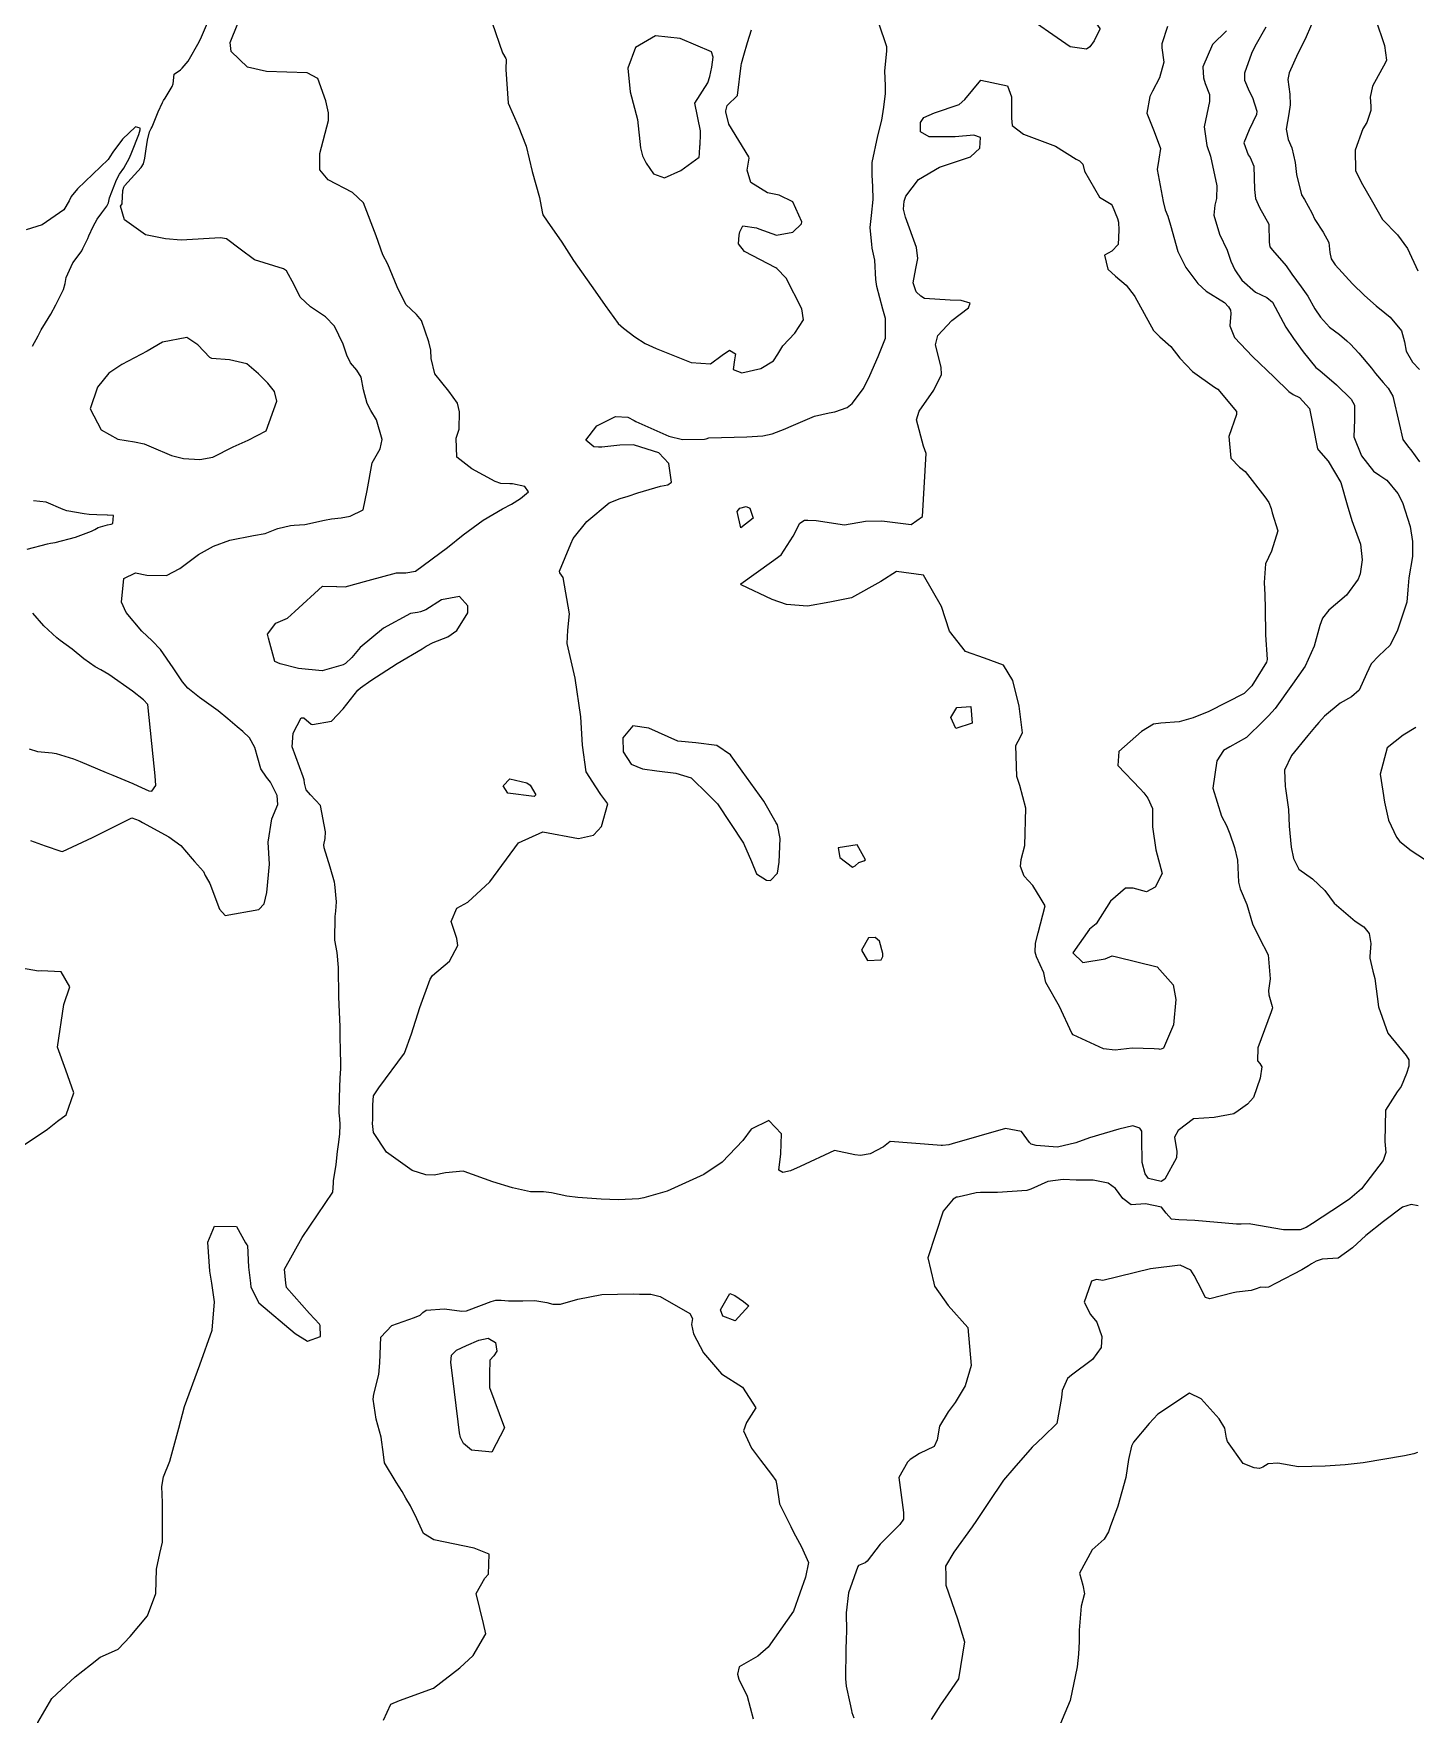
# Model space of a CAD drawing. Header units: feet. Extents: x 1313709 to 1317500, y 405869 to 411659.
# Drawn here: x 1316418 to 1316907, y 409847 to 410442 of the extents above; entities that cross this region are included whole.
import ezdxf

# ---------------------------------------------------------------- set-up
doc = ezdxf.new("R2010")
doc.units = ezdxf.units.FT
doc.layers.add('C-TOPO-MAJR', color=32, linetype='CONTINUOUS')

msp = doc.modelspace()

# ---------------------------------------------------------------- linework, layer by layer
at = {"layer": 'C-TOPO-MAJR'}
for points in [[(1316789.47, 410452.78), (1316793.08, 410446.97), (1316795.28, 410443.77), (1316795.22, 410443.43), (1316793.76, 410440.49), (1316793.21, 410439.49), (1316791.79, 410437.26), (1316790.54, 410436.43), (1316784.83, 410437.33), (1316766.78, 410449.78), (1316763.41, 410454.79), (1316764.93, 410458.94), (1316765.02, 410459.22), (1316765.44, 410463.44)], [(1316416.91, 410156.53), (1316422.07, 410154.72), (1316427.61, 410152.76), (1316428.31, 410152.74), (1316438.87, 410157.63), (1316452.75, 410164.59), (1316455.36, 410163.62), (1316456.5, 410162.93), (1316465.93, 410157.91), (1316470.13, 410154.77), (1316474.15, 410150.05), (1316474.92, 410149.14), (1316478.13, 410145.59), (1316478.74, 410144.17), (1316479.04, 410143.56), (1316480.44, 410141.38), (1316483.81, 410132.23), (1316485.76, 410130.01), (1316497.67, 410132.14), (1316499.57, 410134.21), (1316500.58, 410138.2), (1316501.47, 410148.26), (1316501.06, 410156.01), (1316502.33, 410164.27), (1316504.39, 410169.3), (1316504.24, 410172.52), (1316501.83, 410177.23), (1316500.4, 410178.92), (1316498.4, 410181.91), (1316496.25, 410189.5), (1316494.38, 410192.89), (1316492.03, 410195.1), (1316490.03, 410196.78), (1316486.76, 410199.66), (1316483.32, 410202.41), (1316476.72, 410207.1), (1316472.63, 410210.45), (1316470.66, 410212.68), (1316467.36, 410217.67), (1316462.94, 410224.1), (1316460.01, 410227.18), (1316456.27, 410230.58), (1316450.8, 410237.23), (1316449.09, 410240.83), (1316449.94, 410249.27), (1316454.08, 410251.22), (1316458.08, 410250.41), (1316465.01, 410250.33), (1316469.77, 410252.77), (1316476.37, 410257.72), (1316481.71, 410260.67), (1316487.5, 410262.8), (1316495.86, 410264.48), (1316499.91, 410265.15), (1316504.06, 410266.8), (1316504.47, 410266.97), (1316508.87, 410268.02), (1316510.25, 410268.17), (1316513.98, 410268.4), (1316520.9, 410269.93), (1316523.38, 410270.4), (1316526.88, 410270.76), (1316530.05, 410271.3), (1316534.67, 410273.57), (1316536.06, 410280.34), (1316537.85, 410290.14), (1316540.65, 410295.11), (1316541.38, 410298.44), (1316539.32, 410305.32), (1316537.4, 410308.69), (1316536.07, 410311.16), (1316534.78, 410315.94), (1316533.87, 410320.41), (1316532.37, 410322.96), (1316530.11, 410325.57), (1316528.8, 410328.21), (1316527.54, 410332.08), (1316524.44, 410338.55), (1316521.28, 410341.86), (1316515.97, 410345.29), (1316512.35, 410348.78), (1316510.26, 410353.16), (1316507.55, 410358.09), (1316506.42, 410358.77), (1316496.15, 410361.97), (1316491.12, 410365.77), (1316486.33, 410369.4), (1316484.16, 410369.7), (1316470.24, 410368.9), (1316464.71, 410369.41), (1316457.67, 410370.8), (1316450.21, 410376.12), (1316448.8, 410380.99), (1316449.31, 410381.78), (1316449.41, 410381.97), (1316449.59, 410386.52), (1316449.92, 410387.73), (1316450.16, 410388.11), (1316456.08, 410394.65), (1316456.87, 410395.89), (1316457.42, 410397.93), (1316457.87, 410401.24), (1316458.31, 410404.25), (1316459.08, 410407.24), (1316459.61, 410408.39), (1316459.94, 410409.03), (1316462.08, 410414.34), (1316463.6, 410417.64), (1316464, 410418.27), (1316464.58, 410419.15), (1316467.09, 410423.24), (1316467.42, 410424.2), (1316467.71, 410427.67), (1316469.99, 410429.21), (1316470.64, 410429.73), (1316472.67, 410432.29), (1316476.65, 410439.12), (1316477.41, 410440.85), (1316481.09, 410449.3)], [(1316525.24, 410246.4), (1316525.33, 410246.4), (1316528.32, 410246.29), (1316536.4, 410248.58), (1316546.47, 410251.3), (1316549.7, 410251.23), (1316553.12, 410251.84), (1316564.46, 410260.21), (1316570.06, 410264.7), (1316577.09, 410269.92), (1316583.96, 410273.87), (1316587.09, 410275.53), (1316590.35, 410277.53), (1316593.16, 410279.85), (1316591.86, 410281.77), (1316587.51, 410282.68), (1316586.5, 410282.76), (1316583.33, 410282.89), (1316581.34, 410283.57), (1316573.06, 410288.1), (1316567.8, 410292.14), (1316567.5, 410298.84), (1316568.56, 410302.04), (1316568.68, 410308.26), (1316567.97, 410311.25), (1316564.89, 410315.46), (1316559.93, 410321.67), (1316558.71, 410327.03), (1316558.56, 410329.99), (1316557.9, 410332.99), (1316555.22, 410340.46), (1316553.47, 410342.66), (1316549.72, 410346.18), (1316546.63, 410352.36), (1316543.38, 410360.4), (1316541.64, 410363.69), (1316539.21, 410370.45), (1316534.79, 410382.13), (1316530.89, 410385.84), (1316522.3, 410390.23), (1316519.35, 410393.83), (1316519.29, 410399.58), (1316522.32, 410411.29), (1316522.4, 410413.92), (1316521.41, 410418.2), (1316518.58, 410426.07), (1316514.85, 410428.08), (1316500.38, 410428.58), (1316493.71, 410430.08), (1316487.95, 410435.64), (1316487.56, 410438.79), (1316490.32, 410445.62)], [(1316580.31, 410445.85), (1316583.9, 410435.24), (1316585.1, 410433.19), (1316585.2, 410432.95), (1316585.15, 410429.29), (1316585.96, 410417.43), (1316589.45, 410409.32), (1316592.25, 410402.18), (1316594.45, 410393.18), (1316597.01, 410384.02), (1316597.91, 410378.92), (1316598.15, 410377.92), (1316599.71, 410375.63), (1316604.89, 410368.17), (1316609.02, 410361.77), (1316616.74, 410350.94), (1316620.29, 410345.81), (1316624.9, 410339.46), (1316626.69, 410337.8), (1316630.73, 410334.77), (1316634.36, 410332.39), (1316638.24, 410330.63), (1316650.63, 410325.69), (1316657.54, 410325.19), (1316661.6, 410328.21), (1316664.27, 410330.06), (1316666.31, 410328.75), (1316666.02, 410326.56), (1316665.51, 410323.14), (1316668.55, 410322.02), (1316675.37, 410323.54), (1316679.76, 410326.19), (1316681.35, 410328.58), (1316683.11, 410331.52), (1316687.37, 410336.07), (1316690.38, 410340.8), (1316689.8, 410344.67), (1316684.32, 410355.45), (1316681.02, 410358.87), (1316680.62, 410359.09), (1316669.5, 410364.89), (1316667.39, 410367.59), (1316667.72, 410370.74), (1316667.92, 410371.82), (1316668.95, 410374.05), (1316673.84, 410373.34), (1316674.67, 410372.92), (1316680.88, 410370.67), (1316686.7, 410371.73), (1316689.77, 410374.71), (1316689.81, 410375.4), (1316686.69, 410382.46), (1316681.8, 410384.9), (1316677.7, 410385.62), (1316671.84, 410389.29), (1316670.48, 410393.68), (1316671.21, 410397.88), (1316671.08, 410398.36), (1316664.02, 410409.9), (1316662.95, 410414.29), (1316662.9, 410414.7), (1316663.38, 410416.52), (1316667.05, 410420.14), (1316668.4, 410430.7), (1316668.53, 410431.43), (1316669.35, 410434.38), (1316670.66, 410438.86), (1316672.01, 410443.3)], [(1316616.95, 410175.59), (1316613.51, 410180.87), (1316612.25, 410190.32), (1316611.64, 410200.26), (1316609.59, 410213.94), (1316606.82, 410226.25), (1316607.06, 410231.02), (1316607.68, 410236.79), (1316605.43, 410249.61), (1316604.2, 410251.26), (1316604.14, 410251.82), (1316608.05, 410261.55), (1316608.97, 410263.45), (1316613.76, 410269.44), (1316621.61, 410275.96), (1316625.6, 410277.58), (1316628.34, 410278.39), (1316631.83, 410279.6), (1316639.8, 410281.93), (1316642.42, 410282.43), (1316643.78, 410283.33), (1316642.79, 410289.97), (1316639.23, 410293.75), (1316630.66, 410296.45), (1316630.15, 410296.52), (1316625.49, 410296.47), (1316619.05, 410295.66), (1316618.04, 410295.65), (1316617.95, 410295.66), (1316616.3, 410295.85), (1316613.43, 410298.21), (1316617.33, 410303.25), (1316623.88, 410306.52), (1316628.3, 410306.29), (1316630.55, 410305.09), (1316631.13, 410304.75), (1316642.77, 410299.61), (1316647.58, 410298.39), (1316655.43, 410298.48), (1316655.93, 410298.64), (1316656.89, 410298.97), (1316670.42, 410299.36), (1316676.03, 410299.67), (1316679.36, 410300.42), (1316683.94, 410302.17), (1316685.18, 410302.74), (1316694.32, 410306.65), (1316699.45, 410307.85), (1316701.55, 410308.19), (1316705.83, 410309.72), (1316707.65, 410311.11), (1316711.67, 410316.46), (1316713.88, 410321.11), (1316716.88, 410327.79), (1316719.41, 410334.31), (1316719.43, 410341.2), (1316718.49, 410344.56), (1316716.33, 410352.5), (1316716.05, 410355.06), (1316715.69, 410361.85), (1316714.71, 410366.1), (1316714.55, 410367.55), (1316714.38, 410369.7), (1316714.01, 410373.43), (1316714.43, 410377.62), (1316715.04, 410383.32), (1316714.98, 410387.96), (1316714.71, 410391.91), (1316714.74, 410396.42), (1316716.69, 410405.84), (1316718.16, 410411.39), (1316718.89, 410415.99), (1316719.42, 410420.75), (1316719.42, 410423.54), (1316719.18, 410428.78), (1316719.91, 410435.75), (1316719.87, 410437.26), (1316717.04, 410445.65)], [(1316840.09, 410442.95), (1316835.09, 410438.13), (1316831.72, 410430.27), (1316831.89, 410426.38), (1316832.56, 410424.32), (1316834.08, 410420.42), (1316834.11, 410417.94), (1316832.16, 410409.07), (1316833.17, 410402.47), (1316834.46, 410398.66), (1316836.66, 410388.13), (1316836.59, 410383.68), (1316835.94, 410381.31), (1316835.58, 410377.79), (1316837.57, 410371.1), (1316840.36, 410365.39), (1316841.62, 410361.49), (1316842.99, 410358.46), (1316845.53, 410354.76), (1316850.31, 410350.55), (1316854.4, 410348.7), (1316856.32, 410347), (1316861.13, 410338.15), (1316863.78, 410334.2), (1316867.24, 410329.39), (1316871.75, 410323.93), (1316873.08, 410322.77), (1316879.02, 410317.8), (1316884.21, 410312.65), (1316885.41, 410310.57), (1316885.39, 410305.34), (1316885.19, 410299.31), (1316887.89, 410292.64), (1316892.12, 410287.23), (1316894.28, 410285.64), (1316896.79, 410284.07), (1316900.76, 410279.32), (1316902.39, 410276.14), (1316905.04, 410267.63), (1316905.89, 410262.37), (1316905.9, 410257.02), (1316904.61, 410249.5), (1316904.3, 410245.24), (1316903.94, 410240.84), (1316901.51, 410233.83), (1316900.54, 410231.01), (1316898.04, 410225.64), (1316893.99, 410221.84), (1316891.31, 410219.12), (1316889.59, 410215.47), (1316886.98, 410209.78), (1316884.31, 410207.39), (1316880.26, 410205.18), (1316874.7, 410200.5), (1316872.76, 410198.37), (1316871.19, 410196.54), (1316868.85, 410193.7), (1316863.09, 410186.61), (1316860.62, 410181.48), (1316860.82, 410175.64), (1316860.96, 410174.93), (1316861.97, 410167.5), (1316862.27, 410161.61), (1316862.92, 410154.25), (1316863.77, 410150.24), (1316865.64, 410146.48), (1316870.5, 410143), (1316874.84, 410138.9), (1316878.19, 410134.4), (1316885.6, 410128.05), (1316888.68, 410126.03), (1316890.56, 410123.7), (1316891.1, 410120.17), (1316890.83, 410115.56), (1316890.85, 410115.01), (1316891.89, 410110.33), (1316892.53, 410107.77), (1316893.85, 410097.73), (1316897.21, 410088.4), (1316903.69, 410080.53), (1316904.64, 410078.95), (1316904.56, 410076.73), (1316903.8, 410074.1), (1316901.93, 410069.54), (1316900.45, 410067.63), (1316896.29, 410061.15), (1316896.11, 410050.09), (1316896.4, 410046.17), (1316895.48, 410043.38), (1316887.85, 410033.38), (1316883.78, 410029.78), (1316880.83, 410027.82), (1316870.51, 410021.13), (1316868.29, 410019.65), (1316866.19, 410018.89), (1316860.21, 410018.84), (1316848.72, 410020.9), (1316848.1, 410020.96), (1316845.3, 410020.86), (1316843.66, 410020.89), (1316828.85, 410022.21), (1316823.26, 410022.36), (1316820.62, 410022.62), (1316818.78, 410024.78), (1316817.06, 410026.86), (1316811.43, 410028.01), (1316806.37, 410027.75), (1316803.38, 410029.89), (1316800.78, 410033.51), (1316798.26, 410035.34), (1316792.86, 410036.45), (1316786.85, 410036.42), (1316782.28, 410036.64), (1316776.84, 410035.91), (1316770.82, 410033.23), (1316769.4, 410032.77), (1316759.1, 410032.04), (1316753.04, 410032.12), (1316751.56, 410031.99), (1316746.61, 410030.78), (1316744.95, 410030.45), (1316744.61, 410030.37), (1316743.39, 410029.67), (1316739.88, 410025.44), (1316734.38, 410008.92), (1316736.51, 410000)], [(1316819.22, 410444.55), (1316817.15, 410438.42), (1316817.26, 410436.96), (1316817.9, 410431.86), (1316816.36, 410426.29), (1316813.96, 410421.62), (1316812.98, 410419.72), (1316811.92, 410413.83), (1316814.48, 410407.32), (1316816.74, 410401.33), (1316816.09, 410397.56), (1316815.53, 410393.92), (1316816.99, 410386.36), (1316817.64, 410382.62), (1316818.4, 410379.62), (1316819.3, 410377.37), (1316820.31, 410374.25), (1316822.87, 410364.88), (1316825.66, 410359.24), (1316829.96, 410353.64), (1316832.93, 410350.9), (1316839.34, 410346.83), (1316840.82, 410345.35), (1316841.48, 410344.21), (1316841.66, 410343.03), (1316841.24, 410338.62), (1316842.97, 410334.44), (1316849.27, 410327.8), (1316856.95, 410320.46), (1316862.09, 410315.35), (1316863.69, 410314.36), (1316865.92, 410313.26), (1316869.49, 410309.37), (1316870.65, 410303.51), (1316872.31, 410295.16), (1316872.61, 410294.62), (1316876.03, 410290.8), (1316880.54, 410283.23), (1316882.82, 410275.26), (1316884.46, 410269.8), (1316887.48, 410261.4), (1316888.06, 410255.81), (1316887.32, 410250.86), (1316886.64, 410248.97), (1316882.56, 410243.38), (1316876.31, 410238.07), (1316874.06, 410235.21), (1316873.05, 410232.62), (1316871.06, 410225.28), (1316867.9, 410218.2), (1316863.48, 410211.87), (1316857.28, 410203.29), (1316854.91, 410200.66), (1316853.17, 410198.86), (1316847.14, 410193.01), (1316841.26, 410189.74), (1316839.01, 410188.4), (1316836.69, 410184.81), (1316835.27, 410175.09), (1316838.35, 410165.23), (1316840.03, 410161.88), (1316841.24, 410158.98), (1316842.96, 410154.14), (1316844, 410149.64), (1316844.28, 410141.86), (1316844.88, 410139.53), (1316847.33, 410133.96), (1316849.34, 410127.13), (1316851.67, 410122.22), (1316854.78, 410116.16), (1316855.52, 410107.62), (1316854.93, 410103.47), (1316855.12, 410102.02), (1316856.25, 410097.91)], [(1316853.98, 410444.32), (1316850.09, 410437.41), (1316848.92, 410434.9), (1316846.51, 410428.01), (1316846.43, 410425.5), (1316848.13, 410421.66), (1316849.31, 410419.41), (1316850.83, 410414.55), (1316850.75, 410413.36), (1316848.13, 410407.94), (1316846.17, 410403.33), (1316847.71, 410399.12), (1316848.49, 410398.15), (1316849.77, 410395.15), (1316849.97, 410386.79), (1316850.38, 410383.63), (1316851.79, 410380.43), (1316855.07, 410374.64), (1316855.15, 410368.23), (1316855.47, 410366.57), (1316856.31, 410365.35), (1316861.24, 410359.9), (1316863.17, 410356.92), (1316866.45, 410352.37), (1316868.84, 410349.07), (1316871.35, 410344.65), (1316873.37, 410341.73), (1316876.55, 410338.18), (1316880.03, 410335.53), (1316882.67, 410333.35), (1316883.92, 410332.1), (1316886.95, 410328.94), (1316891.36, 410323.68), (1316892.84, 410321.71), (1316895.46, 410318.59), (1316897.28, 410316.61), (1316898.89, 410313.73), (1316901.15, 410304.04), (1316902.46, 410298.47), (1316904.45, 410295.71), (1316905.25, 410294.78), (1316908.36, 410290.57)], [(1316870.21, 410445.19), (1316867.87, 410440.08), (1316865.27, 410434.94), (1316862.23, 410428.11), (1316861.81, 410425.75), (1316862.48, 410420.54), (1316862.63, 410416.75), (1316862.09, 410413.67), (1316861.17, 410408.15), (1316861.88, 410404.54), (1316863.18, 410401.62), (1316864.37, 410396.45), (1316864.91, 410392.1), (1316866.67, 410384.98), (1316867.65, 410383.33), (1316870.32, 410378.56), (1316871.3, 410376.22), (1316874.26, 410371.76), (1316876.24, 410368.09), (1316876.69, 410364.59), (1316877.1, 410362.28), (1316878.53, 410360.2), (1316884.7, 410353.48), (1316888.87, 410349.41), (1316893.06, 410345.74), (1316896.1, 410343.2), (1316897.97, 410341.71), (1316902.06, 410336.91), (1316903.1, 410333.01), (1316903.71, 410329.7), (1316905.92, 410325.77), (1316908.36, 410323.14)], [(1316892.86, 410447.2), (1316896.01, 410437.79), (1316896.65, 410432.55), (1316896.36, 410431.76), (1316891.74, 410423.45), (1316890.96, 410419.46), (1316891.11, 410416.27), (1316891.1, 410414.76), (1316889.72, 410410.58), (1316888.31, 410408.25), (1316885.66, 410400.75), (1316885.78, 410393.58), (1316887.69, 410389.5), (1316891.71, 410382.45), (1316895.29, 410376.2), (1316900.6, 410370.81), (1316904.16, 410366.01), (1316907.75, 410358.05)], [(1316657.87, 410435.59), (1316646.78, 410440.24), (1316638.08, 410441.25), (1316631.02, 410437.11), (1316628.25, 410429.79), (1316629.05, 410421.34), (1316631.7, 410411.55), (1316632.76, 410401.64), (1316633.51, 410398.75), (1316634.78, 410396.22), (1316637.35, 410392.34), (1316641.3, 410391.03), (1316647, 410393.59), (1316653.49, 410398.26), (1316653.63, 410399.49), (1316653.8, 410402.29), (1316653.83, 410402.61), (1316654.03, 410406.42), (1316654, 410407.59), (1316651.93, 410417.41), (1316656.54, 410424.52), (1316657.32, 410426.77), (1316658, 410430.13), (1316658.46, 410433.62), (1316657.87, 410435.59)], [(1316747.45, 410418.63), (1316753.2, 410425.55), (1316762.64, 410423.49), (1316764.06, 410419.63), (1316764.01, 410412.06), (1316764.26, 410409.46), (1316768.32, 410406.42), (1316779.57, 410402.12), (1316786.88, 410397.53), (1316788.08, 410396.99), (1316789.23, 410395.85), (1316789.83, 410393.39), (1316795.14, 410384.12), (1316799.25, 410381.68), (1316799.64, 410381.24), (1316801.57, 410376.56), (1316801.84, 410375.29), (1316802, 410372.5), (1316801.74, 410367.4), (1316799.47, 410365.08), (1316796.93, 410363.58), (1316798.09, 410358.65), (1316800.85, 410356.18), (1316804.54, 410353.04), (1316807.42, 410349.39), (1316807.64, 410349), (1316814.3, 410337.02), (1316816.54, 410334.72), (1316820.4, 410331.3), (1316823.63, 410327.19), (1316828.03, 410322.44), (1316835.87, 410316.98), (1316837.02, 410316.19), (1316843.66, 410308.37), (1316843.65, 410307.31), (1316840.94, 410299.51), (1316841.59, 410291.78), (1316844.74, 410288.63), (1316846.73, 410287.06), (1316853.65, 410278.13), (1316855.07, 410276.09), (1316855.86, 410274.01), (1316856.29, 410272.47), (1316858.22, 410266.15), (1316856.01, 410258.92), (1316853.89, 410254.49), (1316853.47, 410247.84), (1316853.65, 410243.51), (1316853.77, 410238.66), (1316853.89, 410229.35), (1316854.42, 410220.61), (1316854.2, 410219.7), (1316849.06, 410211.31), (1316846.3, 410208.53), (1316833.82, 410202.16), (1316828.29, 410200), (1316823.32, 410198.53), (1316816.85, 410198.04), (1316814.23, 410197.75), (1316809.96, 410195.17), (1316802.02, 410188.01), (1316801.58, 410183.1), (1316809.54, 410174.87), (1316810.83, 410173.47), (1316812.26, 410171.53), (1316813.85, 410167.87), (1316813.88, 410161.42), (1316815.14, 410153.31), (1316817.31, 410144.94), (1316814.86, 410140.1), (1316811.82, 410138.45), (1316807.06, 410139.73), (1316804.38, 410139.77), (1316799.03, 410135.09), (1316793.92, 410127.09), (1316791.67, 410125.27), (1316785.66, 410116.84), (1316789.31, 410113.38), (1316797.19, 410114.69), (1316799.61, 410115.75), (1316801.11, 410115.38)], [(1316718.16, 410269.66), (1316728.46, 410268.39), (1316732.58, 410271.2), (1316733.87, 410293.49), (1316732.88, 410296.1), (1316730.38, 410305.35), (1316731.39, 410308.39), (1316736.53, 410315.86), (1316739.21, 410321.42), (1316739.12, 410323.96), (1316737.18, 410331.92), (1316737.98, 410335.19), (1316742.96, 410340.48), (1316748.82, 410344.96), (1316749.36, 410346.69), (1316746.21, 410347.63), (1316742.28, 410347.69), (1316733.18, 410348.35), (1316731.96, 410349.09), (1316730.31, 410350.64), (1316729.18, 410353.81), (1316730.17, 410358.87), (1316730.93, 410362.4), (1316730.46, 410366.37), (1316726.54, 410377.1), (1316725.82, 410379.9), (1316726.05, 410382.77), (1316726.67, 410384.51), (1316731.06, 410390.39), (1316738.57, 410394.79), (1316749.46, 410398.41), (1316752.83, 410401.43), (1316753.01, 410405.29), (1316750.74, 410406.06), (1316744.13, 410405.52), (1316734.94, 410405.46), (1316731.81, 410407.29), (1316731.84, 410410.49), (1316733.01, 410412.36), (1316736.75, 410413.97), (1316745.51, 410416.96), (1316747.45, 410418.63)], [(1316417.67, 410331.38), (1316419.63, 410335.05), (1316420.19, 410336.27), (1316420.72, 410337.25), (1316422.21, 410339.65), (1316424.12, 410342.76), (1316425.94, 410346.01), (1316427.88, 410350.02), (1316428.33, 410350.97), (1316428.56, 410351.49), (1316429.17, 410353.55), (1316429.61, 410355.75), (1316431.95, 410360.92), (1316434.81, 410364.78), (1316435.06, 410365.19), (1316435.46, 410366.03), (1316435.93, 410366.93), (1316437.2, 410369.57), (1316437.58, 410370.43), (1316439.12, 410373.8), (1316440.53, 410376.36), (1316442.12, 410378.62), (1316443.96, 410380.97), (1316444.51, 410382.19), (1316444.92, 410383.89), (1316447.35, 410390.23), (1316448.43, 410392.22), (1316449.93, 410394.4), (1316451.98, 410398.04), (1316452.83, 410400.1), (1316455.22, 410406.32), (1316455.79, 410407.98), (1316455.73, 410408.51), (1316454.07, 410409.07), (1316449.5, 410404.63), (1316446.01, 410400.08), (1316444.96, 410398.37), (1316444.38, 410397.48), (1316433.56, 410387.14), (1316431.27, 410384.37), (1316430.56, 410382.82), (1316428.68, 410379.65), (1316421.11, 410374.38), (1316415.41, 410372.59)], [(1316472.2, 410334.51), (1316463.66, 410332.87), (1316458.18, 410329.69), (1316449.19, 410324.99), (1316444.63, 410321.86), (1316440.6, 410316.91), (1316438.08, 410309.29), (1316441.96, 410301.84), (1316447.87, 410298.57), (1316453.77, 410297.65), (1316457.14, 410296.9), (1316459.59, 410295.82), (1316466.86, 410292.78), (1316471.05, 410291.64), (1316476.9, 410291.3), (1316481.41, 410292.16), (1316488.62, 410295.78), (1316493.9, 410298.15), (1316500.3, 410301.46), (1316504.04, 410311.95), (1316503.29, 410315.42), (1316500.9, 410318.34), (1316497.57, 410321.7), (1316493.44, 410325.23), (1316487.38, 410326.64), (1316481.11, 410327.07), (1316480.4, 410327.42), (1316476.1, 410331.87), (1316472.2, 410334.51)], [(1316415.77, 410259.57), (1316422.94, 410261.55), (1316424.01, 410261.73), (1316425.65, 410261.96), (1316432.87, 410263.88), (1316438.57, 410266), (1316439.7, 410266.63), (1316440.9, 410267.24), (1316444.23, 410268.29), (1316445.48, 410268.49), (1316446.1, 410268.7), (1316446.33, 410271.56), (1316444.18, 410271.63), (1316444.02, 410271.61), (1316440.36, 410271.76), (1316437.65, 410271.92), (1316435.88, 410272.13), (1316429.79, 410273.19), (1316428.48, 410273.71), (1316422.48, 410276.28), (1316417.95, 410276.7)], [(1316671.42, 410274.17), (1316672.62, 410270.59), (1316668.27, 410267.22), (1316666.91, 410272.96), (1316667.88, 410274.15), (1316670.1, 410274.72), (1316671.42, 410274.17)], [(1316774.5, 410135.77), (1316771.57, 410140.71), (1316768.55, 410144.01), (1316767.19, 410147.34), (1316767.49, 410149.89), (1316768.75, 410154.77), (1316769.11, 410168.04), (1316767, 410176.06), (1316765.91, 410179.25), (1316765.57, 410190.12), (1316766.36, 410191.68), (1316767.85, 410194.6), (1316766.73, 410204.08), (1316764.54, 410213.22), (1316761.13, 410218.59), (1316754.43, 410221.03), (1316747.73, 410223.47), (1316742.08, 410230.58), (1316739.28, 410239.4), (1316732.84, 410250.45), (1316723.36, 410251.76), (1316717.82, 410248.15), (1316707.4, 410242.38), (1316699.73, 410240.84), (1316691.79, 410239.47), (1316684.36, 410240.02), (1316679.39, 410241.78), (1316668.34, 410247.02), (1316668.25, 410247.42), (1316679.07, 410255.13), (1316682.56, 410257.61), (1316686.73, 410264.21), (1316689.14, 410268.81), (1316690.72, 410269.93), (1316691.94, 410269.88)], [(1316691.94, 410269.88), (1316694.9, 410269.75), (1316704.97, 410268.25), (1316712.35, 410269.54), (1316718.12, 410269.66), (1316718.16, 410269.66)], [(1316501.19, 410228.18), (1316500.83, 410229.54), (1316503.68, 410233.48), (1316507.86, 410235.24), (1316510.43, 410237.57), (1316520.2, 410246.59), (1316525.24, 410246.4)], [(1316507.32, 410000), (1316506.75, 410004.91), (1316513.1, 410016.17), (1316523.94, 410032.2), (1316524.12, 410035.36), (1316524.12, 410036.24), (1316525.12, 410042.02), (1316525.5, 410046.52), (1316525.86, 410049), (1316526.42, 410052.68), (1316526.49, 410056.17), (1316526.32, 410058.13), (1316526.16, 410060.19), (1316526.24, 410065.7), (1316526.55, 410072.66), (1316526.71, 410075.84), (1316526.77, 410078.26), (1316526.64, 410081.71), (1316526.47, 410087.83), (1316526.46, 410089.38), (1316526.44, 410090.79), (1316526.26, 410095.9), (1316526.05, 410101.25), (1316525.93, 410111.68), (1316525.42, 410116.92), (1316524.65, 410121.27), (1316524.67, 410129.75), (1316525.02, 410131.6), (1316525.24, 410134.93), (1316524.56, 410141.17), (1316524.44, 410141.8), (1316522.92, 410147.2), (1316520.79, 410153.96), (1316520.75, 410155.01), (1316521.17, 410157.3), (1316521.25, 410159.63), (1316519.59, 410168.93), (1316515.96, 410172.76), (1316514.5, 410174.47), (1316513.83, 410176.91), (1316513.72, 410177.98), (1316513.4, 410179.08), (1316509.54, 410189.74), (1316509.88, 410194.59), (1316512.7, 410199.93), (1316513.68, 410199.99), (1316516.19, 410197.73), (1316516.69, 410197.58), (1316523.38, 410198.83), (1316527.53, 410203.11), (1316532.76, 410209.72), (1316533.74, 410210.56), (1316537.3, 410213.14), (1316546.67, 410219.19), (1316555.56, 410224.43), (1316556.97, 410225.35), (1316559.38, 410226.67), (1316564.59, 410228.64), (1316567.79, 410230.82), (1316571.61, 410237.14), (1316571.63, 410239.64), (1316568.72, 410242.88), (1316562.31, 410241.7), (1316556.85, 410238.19), (1316554.97, 410237.41), (1316553.84, 410237.27), (1316551.4, 410236.86), (1316541.77, 410231.63), (1316533.61, 410224.87), (1316530.6, 410221.32), (1316528.36, 410219.19), (1316527.55, 410218.73), (1316520.1, 410216.59), (1316511.8, 410217.44), (1316505.32, 410219.06), (1316503.36, 410219.93), (1316502.34, 410223.81)], [(1316416.42, 410188.98), (1316419.36, 410188.06), (1316424.57, 410187.63), (1316426, 410187.34), (1316432.1, 410185.42), (1316434.53, 410184.54), (1316443.65, 410180.67), (1316446.07, 410179.67), (1316453.17, 410176.71), (1316454.96, 410175.93), (1316458.8, 410174.11), (1316459.86, 410174.08), (1316461.29, 410176.01), (1316461.05, 410179.4), (1316460.35, 410186.24), (1316458.39, 410204.65), (1316456.94, 410206.35), (1316453.05, 410209.44), (1316444.64, 410215.24), (1316441.77, 410216.91), (1316439.79, 410218.05), (1316435.79, 410220.79), (1316431.65, 410224.22), (1316427.46, 410227.34), (1316426.22, 410228.24), (1316421.66, 410232.53), (1316417.73, 410237)], [(1316501.66, 410226.41), (1316501.19, 410228.18)], [(1316502.34, 410223.81), (1316501.66, 410226.41)], [(1316750.13, 410198.09), (1316744.36, 410196.15), (1316742.58, 410200.05), (1316744.71, 410203.63), (1316749.57, 410203.93), (1316750.13, 410198.09)], [(1316664.8, 410186.57), (1316664.55, 410186.91), (1316659.77, 410190.12), (1316652.39, 410191.09), (1316645.94, 410191.76), (1316635.68, 410196.28), (1316630.06, 410197.15), (1316626.53, 410192.85), (1316626.67, 410187.88), (1316629.46, 410183.63), (1316633.48, 410181.94), (1316638.52, 410181.22), (1316645.23, 410180.37), (1316650.65, 410178.77), (1316652.2, 410177.25)], [(1316907.07, 410196.52), (1316902.62, 410193.78), (1316896.98, 410189.34), (1316894.41, 410180.08), (1316895.43, 410173.98), (1316896, 410170.1), (1316897.35, 410163.74), (1316900.2, 410157.71), (1316901.42, 410156.25), (1316905.44, 410153.08), (1316910.14, 410149.95)], [(1316668.78, 410181.05), (1316664.8, 410186.57)], [(1316680.81, 410162.86), (1316676.38, 410170.53), (1316668.78, 410181.05)], [(1316586.52, 410178.34), (1316592.59, 410176.97), (1316593.77, 410176.11), (1316595.67, 410172.71), (1316595.18, 410172.15), (1316585.8, 410173.3), (1316584.15, 410175.95), (1316586.52, 410178.34)], [(1316617.62, 410160.08), (1316618.98, 410161.58), (1316621.24, 410169.54), (1316618.72, 410172.89), (1316616.95, 410175.59)], [(1316652.2, 410177.25), (1316655.15, 410174.35)], [(1316655.15, 410174.35), (1316660, 410169.57), (1316669.17, 410155.61), (1316672, 410149.2), (1316673.81, 410144.84), (1316677.38, 410142.56), (1316678.79, 410142.47), (1316681.19, 410145.06), (1316681.78, 410148.93), (1316682.12, 410157.27), (1316681.2, 410162.08), (1316680.81, 410162.86)], [(1316855.86, 410095.93), (1316851.2, 410083.21), (1316851.05, 410078.69), (1316851.87, 410077.69), (1316852.57, 410076.54), (1316851.95, 410072.52), (1316849.6, 410065.62), (1316847.47, 410063.31), (1316844.26, 410061), (1316842.63, 410059.93), (1316835.71, 410058.61), (1316828.4, 410058.16), (1316822.97, 410053.99), (1316821.7, 410051.65), (1316822.54, 410046.6), (1316822.39, 410044.38), (1316818.29, 410036.75), (1316816.99, 410035.94), (1316812.51, 410036.98), (1316811.27, 410038.71), (1316810.3, 410042.71), (1316810.2, 410043.48), (1316810.1, 410050.31), (1316810.12, 410053.75), (1316809.48, 410054.87), (1316806.99, 410055.67), (1316802.03, 410054.52), (1316791.6, 410051.39), (1316786.76, 410049.63), (1316780.29, 410048.09), (1316772.73, 410048.72), (1316771, 410049.19), (1316770.38, 410049.7), (1316767.55, 410053.6), (1316761.88, 410054.72), (1316743.06, 410049.25), (1316741.85, 410048.98), (1316739.57, 410048.66), (1316739.17, 410048.64), (1316737.77, 410048.78), (1316721.13, 410050.05), (1316718.68, 410048.23), (1316714.05, 410045.7), (1316710.63, 410045.18), (1316708.62, 410045.37), (1316701.43, 410046.98), (1316689.19, 410041.29), (1316685.87, 410039.78), (1316683.15, 410039.09), (1316681.7, 410039.97), (1316682.4, 410045.73), (1316682.63, 410052.86), (1316678.2, 410057.55), (1316671.86, 410054.52), (1316668.97, 410050.49), (1316661.69, 410042.79), (1316655.12, 410038.4), (1316642.2, 410032.55), (1316633.93, 410030.12), (1316632.16, 410029.85), (1316624.96, 410029.51), (1316618.84, 410029.74), (1316610.57, 410030.35), (1316606.73, 410030.71), (1316601.32, 410031.99), (1316598.48, 410032.32), (1316593.8, 410032.31), (1316587.44, 410033.67), (1316580.5, 410035.79), (1316570.42, 410039.54), (1316569.98, 410039.63), (1316563.79, 410039), (1316559.79, 410038.23), (1316556.76, 410038.34), (1316551.97, 410039.8), (1316542.88, 410046.38), (1316538.26, 410053.27), (1316537.9, 410056.42), (1316538.02, 410057.85), (1316538.04, 410063.13), (1316538.33, 410066.25), (1316540.14, 410069.06), (1316549.29, 410081.35), (1316551.77, 410088.21), (1316554.65, 410097.52), (1316558.28, 410107.56), (1316559.14, 410108.87), (1316565.12, 410113.91), (1316568.09, 410119.45), (1316567.81, 410121.88), (1316565.77, 410127.97), (1316567.8, 410132.67), (1316571.69, 410134.74), (1316579.44, 410141.9), (1316589.55, 410155.8), (1316598.19, 410159.66), (1316610.84, 410157.32), (1316616.11, 410158.41), (1316617.62, 410160.08)], [(1316702.65, 410154.03), (1316703.24, 410150.6), (1316707.82, 410147.14), (1316708.69, 410147.64), (1316710.05, 410148.84), (1316711.72, 410149.43), (1316712.33, 410149.77), (1316709.45, 410155.05), (1316702.65, 410154.03)], [(1316773.47, 410123.95), (1316775.87, 410133.46), (1316774.5, 410135.77)], [(1316717.32, 410121), (1316715.8, 410122.3), (1316713.4, 410122.19), (1316710.92, 410117.81), (1316713.07, 410114.11), (1316717.85, 410114.35), (1316718.32, 410115.25)], [(1316718.5, 410115.77), (1316718.51, 410116.56), (1316717.32, 410121)], [(1316816.23, 410082.72), (1316814.5, 410082.84), (1316806.69, 410083.08), (1316800.65, 410082.39), (1316796.59, 410082.88), (1316785.85, 410087.87), (1316785.36, 410088.4), (1316780.98, 410097.83), (1316776.17, 410106.35), (1316775.96, 410107.35), (1316775.45, 410109.75), (1316772.89, 410115.48), (1316772.34, 410117.03), (1316772.53, 410120.23), (1316773.47, 410123.95)], [(1316718.32, 410115.25), (1316718.5, 410115.59), (1316718.5, 410115.77)], [(1316801.11, 410115.38), (1316815.59, 410111.84), (1316821.24, 410105.52), (1316822.17, 410100.33), (1316821.37, 410091.42), (1316817.85, 410083.13), (1316816.56, 410082.7), (1316816.23, 410082.72)], [(1316414.75, 410048.93), (1316422.98, 410054.47), (1316423.5, 410054.91), (1316426.51, 410057.31), (1316429.57, 410059.57), (1316432.24, 410067.36), (1316429.39, 410075.33), (1316426.51, 410083.49), (1316428.69, 410098.6), (1316430.81, 410104.86), (1316427.84, 410110.16), (1316420.68, 410110.44), (1316419.74, 410110.41), (1316409.06, 410112.3)], [(1316856.25, 410097.91), (1316856.39, 410097.37), (1316855.86, 410095.93)], [(1316907.95, 410027.37), (1316905.48, 410027.83), (1316902.4, 410026.86), (1316895.58, 410021.75), (1316889.43, 410016.8), (1316884.68, 410012.47), (1316879.65, 410008.8), (1316873.94, 410008.5), (1316871.8, 410007.82), (1316870.17, 410006.89), (1316869.06, 410006.11), (1316866.69, 410004.67), (1316857.65, 410000)], [(1316481.06, 410000), (1316480.4, 410004.27), (1316479.62, 410014.53), (1316482.04, 410020.18), (1316489.81, 410020.07), (1316493.04, 410014.21), (1316493.5, 410013.56), (1316493.69, 410013.26), (1316494.11, 410005.65), (1316494.76, 410000)], [(1316830.04, 410000), (1316828.69, 410002.65), (1316827.48, 410004.56), (1316823.73, 410006.41), (1316813.17, 410005.08), (1316796.38, 410000.97), (1316794.04, 410001.34), (1316792.37, 410000.72), (1316792.11, 410000)], [(1316438.13, 409865.04), (1316441.57, 409867.75), (1316446.65, 409869.91), (1316447.97, 409870.52), (1316452.16, 409875.07), (1316458.32, 409882.28), (1316461.32, 409890.19), (1316461.52, 409898.85), (1316462.73, 409904.37), (1316463.6, 409908.38), (1316463.67, 409922.38), (1316463.36, 409928.11), (1316463.93, 409931.52), (1316466.24, 409937.02), (1316469.47, 409948.65), (1316471.42, 409956.41), (1316476.82, 409971.07), (1316481.16, 409983.34), (1316482.07, 409993.37), (1316481.06, 410000)], [(1316494.76, 410000), (1316494.93, 409998.53), (1316497.71, 409993.02), (1316510.54, 409982.22), (1316514.94, 409979.46), (1316519.51, 409981.18), (1316519.4, 409985.01), (1316519.2, 409985.47), (1316515.7, 409989.27), (1316507.49, 409998.49), (1316507.32, 410000)], [(1316541.86, 409845.41), (1316544.44, 409851.04), (1316547.47, 409852.37), (1316559.49, 409856.74), (1316568.86, 409863.89), (1316573.5, 409868.27), (1316578.07, 409875.91), (1316577.19, 409879.64), (1316574.66, 409890.2), (1316577.62, 409895.69), (1316579, 409897.09), (1316579.25, 409904.13), (1316573.89, 409906.26), (1316559.65, 409909.16), (1316555.99, 409911.43), (1316553.58, 409916.63), (1316551.37, 409921.2), (1316549.68, 409923.92), (1316548.42, 409926.33), (1316546.3, 409929.58), (1316542.22, 409936.41), (1316541.82, 409939.34), (1316540.99, 409945.51), (1316539.2, 409951.85), (1316538.17, 409958.93), (1316538.46, 409960.77), (1316540.22, 409967.74), (1316540.48, 409971.83), (1316540.93, 409980.92), (1316544.81, 409985.01), (1316552.78, 409987.8), (1316554.77, 409988.68), (1316555.74, 409989.63), (1316556.93, 409990.47), (1316563.45, 409990.91), (1316569.6, 409990.14), (1316571.2, 409990.26), (1316576.46, 409992.21), (1316579.91, 409993.51), (1316581.53, 409993.95), (1316583.43, 409993.96), (1316586.01, 409993.71), (1316591.14, 409993.75), (1316595.42, 409993.9), (1316599.6, 409993.13), (1316601.72, 409992.51), (1316604.42, 409992.52), (1316610.56, 409994.31), (1316619.11, 409996.03), (1316630.18, 409996.22), (1316632.45, 409996.16), (1316636.46, 409996.11)], [(1316636.46, 409996.11), (1316639.77, 409995.28), (1316650.23, 409989.29), (1316651.12, 409987.48), (1316650.83, 409985.41), (1316651.54, 409982.12), (1316655.02, 409975.4), (1316661.47, 409967.91), (1316668.9, 409963.16), (1316673.54, 409955.91), (1316670.2, 409950.7), (1316669.18, 409947.74), (1316672, 409941.66), (1316675.23, 409937.42)], [(1316664.34, 409996.37), (1316666.18, 409995.64), (1316669.14, 409993.51), (1316671.03, 409991.96), (1316666.3, 409986.63), (1316661.89, 409988.29), (1316661.02, 409990.55), (1316664.34, 409996.37)], [(1316736.51, 410000), (1316736.76, 409998.95), (1316741.62, 409992.13), (1316748.6, 409984.36), (1316749.72, 409970.88), (1316747.63, 409963.63), (1316744.11, 409957.81), (1316741.64, 409954.54), (1316738.56, 409949.39), (1316737.68, 409944.57), (1316736.69, 409942.17), (1316731.42, 409939.77), (1316728.22, 409937.65), (1316727.26, 409936.64), (1316724.2, 409931.29), (1316725.76, 409918.86), (1316725.86, 409916.53), (1316724.48, 409914.65), (1316717.51, 409907.66), (1316712.97, 409901.62), (1316712.22, 409901.05), (1316709.84, 409900.07), (1316709.59, 409899.79), (1316706.38, 409890.49), (1316705.51, 409883.39), (1316705.6, 409876.94), (1316705.57, 409874.06), (1316705.46, 409870.47), (1316705.33, 409860.07), (1316705.52, 409857.5), (1316706.8, 409851.51), (1316707.44, 409848.87), (1316707.56, 409848.18), (1316708.23, 409846.29)], [(1316792.11, 410000), (1316789.68, 409993.23), (1316791.93, 409988.91), (1316794.22, 409986.19), (1316795.98, 409981.08), (1316795.77, 409977.21), (1316792.65, 409973.02), (1316785.25, 409967.47), (1316783.87, 409966.32), (1316781.9, 409962.03), (1316781.67, 409959.52), (1316780, 409950.34), (1316775.22, 409945.61), (1316771.36, 409941.97), (1316764.89, 409934.57), (1316761.19, 409930.28), (1316755.85, 409922.36), (1316751.64, 409916), (1316750.07, 409913.76), (1316743.66, 409904.88), (1316740.72, 409899.88), (1316740.73, 409896.54)], [(1316857.65, 410000), (1316854.92, 409998.59), (1316853.87, 409998.41), (1316852.23, 409998.59), (1316850.22, 409997.85), (1316848.78, 409997.43), (1316843.6, 409996.86), (1316842.45, 409996.63), (1316834.23, 409994.44), (1316832.65, 409994.89), (1316830.04, 410000)], [(1316579.06, 409940.3), (1316572.93, 409940.92), (1316570.09, 409943.27), (1316569.07, 409945.46), (1316568.74, 409947.03), (1316568.27, 409950.91), (1316566.29, 409967.29), (1316565.63, 409971.88), (1316565.92, 409974.51), (1316567.68, 409976.27), (1316571.21, 409977.9), (1316575.61, 409979.8), (1316578.89, 409980.53), (1316581.42, 409978.95), (1316581.9, 409975.93)], [(1316581.9, 409975.93), (1316580.84, 409974.27), (1316579.43, 409972.77), (1316579.36, 409967.76)], [(1316579.36, 409967.76), (1316579.3, 409963.12), (1316584.64, 409948.87), (1316580.15, 409940.19), (1316579.06, 409940.3)], [(1316907.68, 409940.05), (1316906.36, 409939.67), (1316903.03, 409938.89), (1316888.45, 409936.47), (1316882.04, 409935.71), (1316875.05, 409935.21), (1316865.55, 409934.99), (1316858.21, 409936.33), (1316854.79, 409936.14), (1316852.97, 409934.88), (1316851.77, 409934.47), (1316849.82, 409934.73), (1316846.04, 409936.2), (1316840.44, 409944.04), (1316840.13, 409945.13), (1316839.47, 409948.67), (1316837.53, 409952), (1316831.11, 409959.12), (1316827.05, 409961.07), (1316815.83, 409953.65), (1316812.67, 409950.35), (1316807.15, 409943.77), (1316806.51, 409942.36), (1316805.44, 409937.63), (1316804.41, 409931.25), (1316801.58, 409921.11), (1316798.94, 409913.79), (1316798.38, 409912.03), (1316796.85, 409909.42), (1316792.55, 409905.66), (1316788.13, 409897.47), (1316789.22, 409893.12), (1316789.81, 409890.16), (1316789.72, 409889.76), (1316788.69, 409885.78), (1316787.96, 409877.31), (1316787.93, 409873.3), (1316787.75, 409868.8), (1316787.25, 409864.32), (1316784.83, 409852.32), (1316779.45, 409839.74)], [(1316675.23, 409937.42), (1316679.12, 409932.29)], [(1316679.12, 409932.29), (1316680.67, 409930.25), (1316680.97, 409928.4), (1316681.93, 409921.94), (1316685.91, 409913.98), (1316686.91, 409911.94), (1316689.7, 409906.77), (1316692.19, 409901.21), (1316691.13, 409896.04), (1316689.11, 409890.29), (1316686.94, 409884.01), (1316677.98, 409871.24), (1316674.25, 409868.04), (1316667.61, 409864.23), (1316667.04, 409861.73), (1316667.56, 409859.96), (1316670.46, 409853.87), (1316672.57, 409845.92)], [(1316740.73, 409896.54), (1316740.74, 409893.22), (1316744.87, 409881.26), (1316747.33, 409873.09), (1316745.32, 409860.01), (1316741.64, 409854.75)], [(1316427.92, 409856.29), (1316432.69, 409860.75), (1316438.13, 409865.04)], [(1316425.75, 409802.24), (1316426.82, 409804.62), (1316434.89, 409811.42), (1316437.01, 409813.18), (1316438.93, 409815.93), (1316439.72, 409818.24), (1316439.09, 409821.07), (1316437.15, 409821.69), (1316435.03, 409821.04), (1316423.39, 409818.87), (1316419.39, 409820.85), (1316419.33, 409836.1), (1316419.19, 409840.1), (1316419.58, 409844.64), (1316424.45, 409853.05), (1316427.92, 409856.29)], [(1316741.64, 409854.75), (1316738.91, 409850.86), (1316735.57, 409845.7)]]:
    msp.add_lwpolyline(points, dxfattribs=at)

doc.saveas('drawing.dxf')
